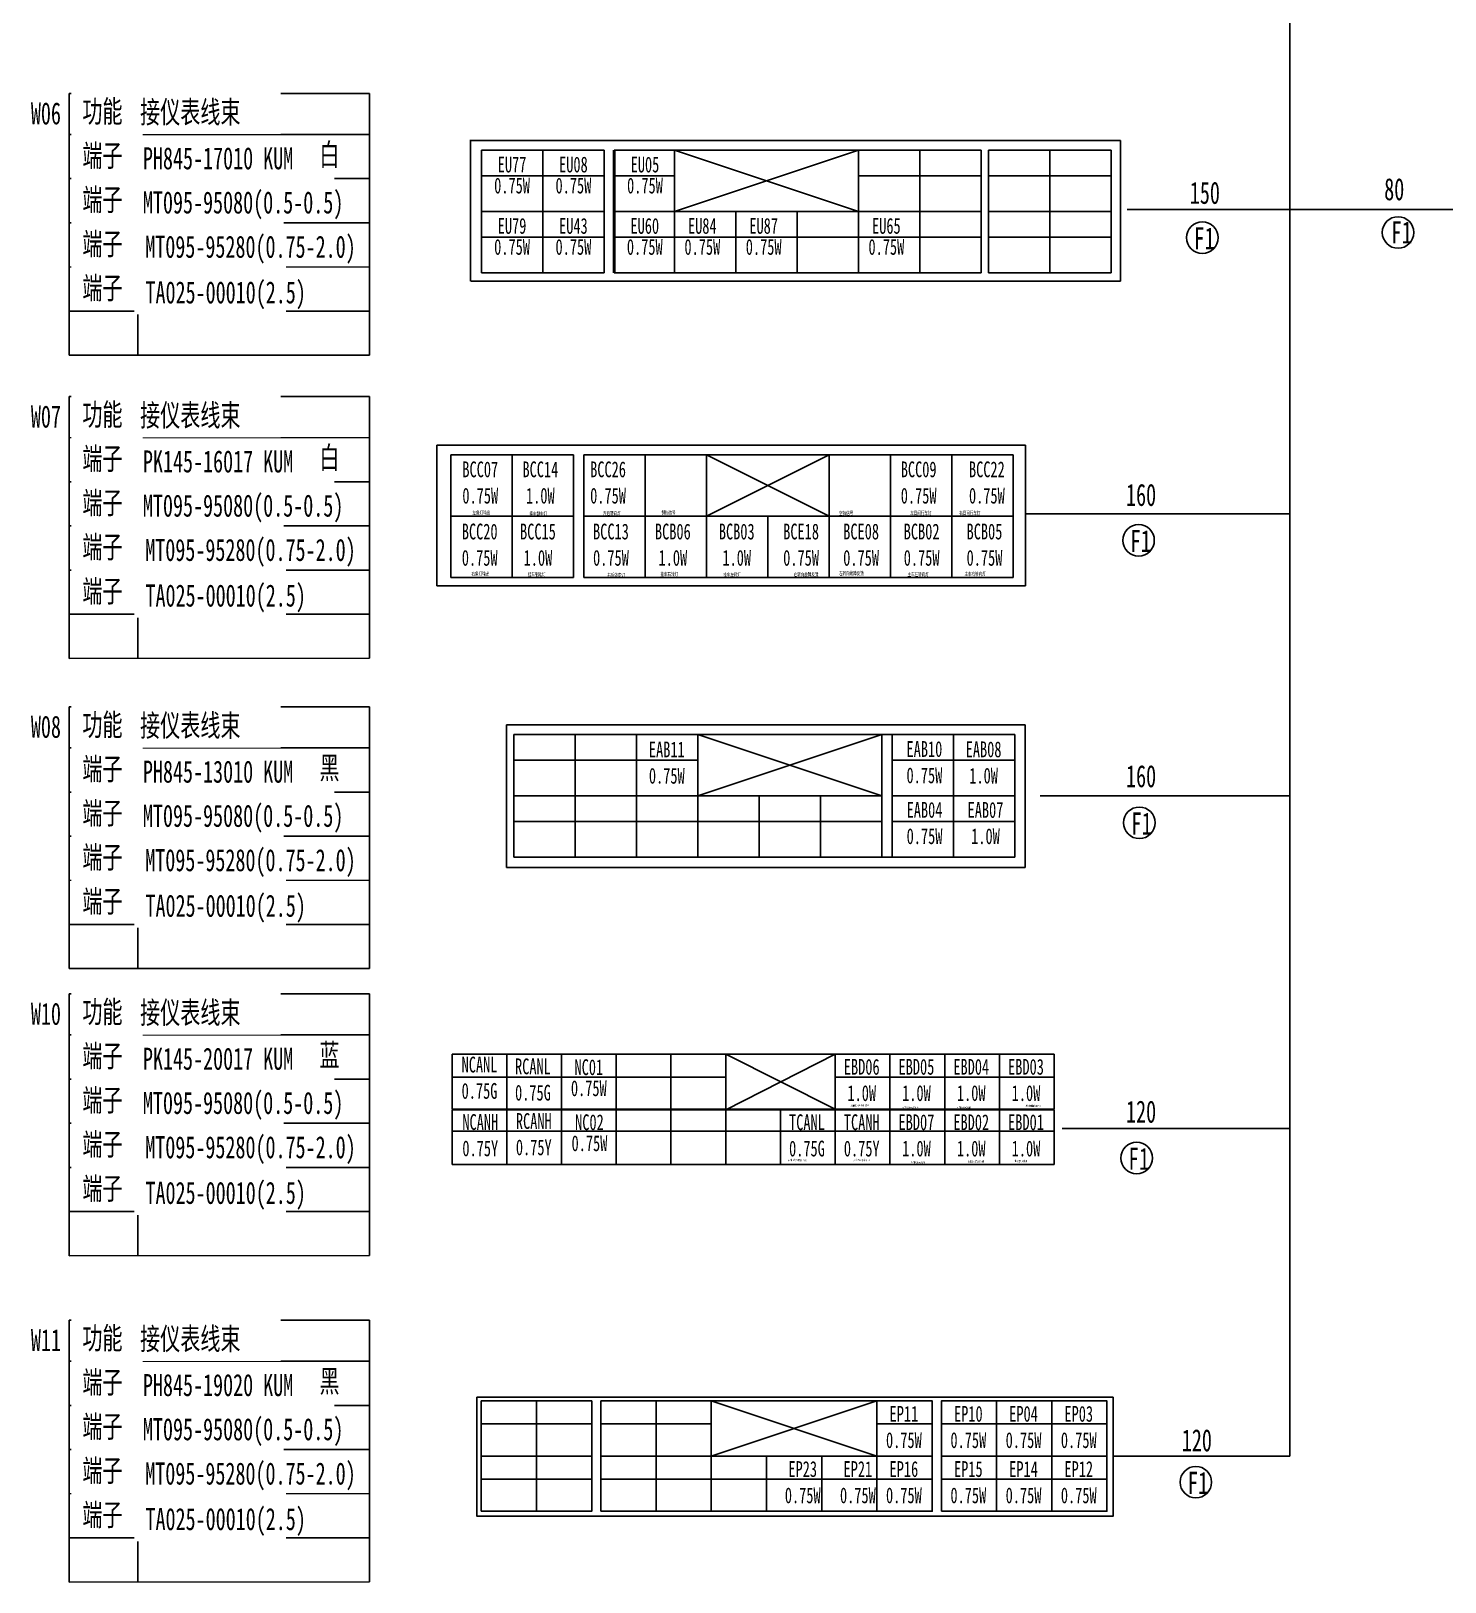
# Model space of a CAD drawing. Header units: millimetres. Extents: x 3853 to 7217, y 3585 to 4426.
# Drawn here: x 4704.7 to 4928.7, y 3887.6 to 4133.3 of the extents above; entities that cross this region are included whole.
import ezdxf

# ---------------------------------------------------------------- set-up
doc = ezdxf.new("R2010")
doc.units = ezdxf.units.MM
doc.layers.get('0').update_dxf_attribs({"lineweight": 25})
for name, color, linetype, lineweight in [('1轮廓实线层', 7, 'Continuous', 50), ('_0', 7, 'Continuous', 25), ('基本型', 7, 'Continuous', 18)]:
    doc.layers.add(name, color=color, linetype=linetype, lineweight=lineweight)
doc.styles.add('标准', font='', dxfattribs={"width": 0.667})
doc.styles.get('标准').set_extended_font_data('SimSun')

msp = doc.modelspace()

# ---------------------------------------------------------------- linework, layer by layer
at = {"layer": '1轮廓实线层'}
msp.add_line((4797.11, 4114.42), (4797.11, 4094.98), dxfattribs=at)
at = {"layer": '1轮廓实线层', "lineweight": -3}
for p, q in [((4780.01, 4023.37), (4780.01, 4000.74)), ((4790.92, 4012.11), (4781.2, 4012.11)), ((4790.92, 4002.39), (4781.2, 4002.39))]:
    msp.add_line(p, q, dxfattribs=at)
at = {"layer": '_0', "lineweight": -3}
for p, q in [((4904.13, 3907.51), (4904.13, 4374.07)), ((4768.98, 4067.66), (4768.98, 4045.37))]:
    msp.add_line(p, q, dxfattribs=at)
at = {"layer": '_0', "linetype": 'ByBlock', "lineweight": -3}
for p, q in [((4758.31, 4123.4), (4710.7, 4123.4)), ((4721.61, 4123.4), (4721.62, 4081.92)), ((4877.31, 4115.96), (4774.23, 4115.96)), ((4774.3, 4115.96), (4774.3, 4093.67)), ((4776.05, 4104.7), (4776.05, 4114.42)), ((4776.05, 4114.42), (4785.77, 4114.42)), ((4785.77, 4114.42), (4785.77, 4104.7)), ((4785.77, 4104.7), (4785.77, 4114.42)), ((4785.77, 4114.42), (4795.49, 4114.42)), ((4795.49, 4114.42), (4795.49, 4104.7)), ((4795.49, 4104.7), (4795.49, 4114.42)), ((4797.11, 4114.42), (4806.83, 4114.42)), ((4806.65, 4114.42), (4835.81, 4104.7)), ((4835.81, 4114.42), (4806.65, 4104.7)), ((4806.65, 4114.42), (4806.65, 4094.98)), ((4806.65, 4114.42), (4806.65, 4104.7)), ((4806.65, 4104.7), (4806.65, 4114.42)), ((4806.65, 4114.42), (4816.37, 4114.42)), ((4845.53, 4114.42), (4816.37, 4114.42)), ((4835.81, 4104.7), (4835.81, 4114.42)), ((4845.53, 4104.7), (4845.53, 4114.42)), ((4845.53, 4114.42), (4855.25, 4114.42)), ((4855.25, 4114.42), (4855.25, 4094.98)), ((4855.25, 4114.42), (4855.25, 4104.7)), ((4855.25, 4104.7), (4855.25, 4114.42)), ((4856.42, 4114.42), (4866.14, 4114.42)), ((4856.42, 4104.7), (4856.42, 4114.42)), ((4866.14, 4104.7), (4866.14, 4114.42)), ((4866.14, 4114.42), (4875.86, 4114.42)), ((4866.14, 4114.42), (4866.14, 4104.7)), ((4875.86, 4114.42), (4875.86, 4104.7)), ((4877.31, 4093.67), (4877.31, 4115.96)), ((4785.77, 4110.37), (4776.05, 4110.37)), ((4795.49, 4110.37), (4785.77, 4110.37)), ((4785.77, 4104.7), (4785.77, 4110.37)), ((4806.65, 4110.37), (4797.11, 4110.37)), ((4845.53, 4110.37), (4835.81, 4110.37)), ((4855.25, 4110.37), (4845.53, 4110.37)), ((4855.25, 4104.7), (4855.25, 4110.37)), ((4866.14, 4110.37), (4856.42, 4110.37)), ((4875.86, 4110.37), (4866.14, 4110.37)), ((4776.05, 4094.98), (4776.05, 4104.7)), ((4776.05, 4104.7), (4785.59, 4104.7)), ((4795.49, 4104.7), (4785.59, 4104.7)), ((4785.59, 4104.7), (4795.49, 4104.7)), ((4785.77, 4094.98), (4785.77, 4104.7)), ((4795.49, 4104.7), (4795.49, 4094.98)), ((4795.49, 4094.98), (4795.49, 4104.7)), ((4806.65, 4104.7), (4797.11, 4104.7)), ((4797.11, 4104.7), (4806.65, 4104.7)), ((4806.65, 4094.98), (4806.65, 4104.7)), ((4806.65, 4104.7), (4816.37, 4104.7)), ((4816.37, 4104.7), (4806.65, 4104.7)), ((4816.37, 4104.7), (4816.37, 4094.98)), ((4816.37, 4104.7), (4826.09, 4104.7)), ((4826.09, 4104.7), (4816.37, 4104.7)), ((4826.09, 4104.7), (4826.09, 4094.98)), ((4826.09, 4094.98), (4826.09, 4104.7)), ((4826.09, 4104.7), (4835.81, 4104.7)), ((4835.81, 4094.98), (4835.81, 4104.7)), ((4835.81, 4104.7), (4845.53, 4104.7)), ((4835.81, 4104.7), (4835.81, 4094.98)), ((4845.53, 4104.7), (4845.53, 4094.98)), ((4845.53, 4094.98), (4845.53, 4104.7)), ((4845.53, 4104.7), (4855.25, 4104.7)), ((4855.25, 4104.7), (4845.53, 4104.7)), ((4855.25, 4104.7), (4855.25, 4094.98)), ((4855.25, 4094.98), (4855.25, 4104.7)), ((4856.42, 4104.7), (4866.14, 4104.7)), ((4866.14, 4104.7), (4856.42, 4104.7)), ((4856.42, 4094.98), (4856.42, 4104.7)), ((4866.14, 4094.98), (4866.14, 4104.7)), ((4866.14, 4104.7), (4875.86, 4104.7)), ((4875.86, 4104.7), (4866.14, 4104.7)), ((4866.14, 4104.7), (4866.14, 4094.98)), ((4875.86, 4104.7), (4875.86, 4094.98)), ((4878.39, 4105.01), (4904.13, 4105.01)), ((4710.7, 4102.9), (4758.31, 4102.9)), ((4710.7, 4102.9), (4758.31, 4102.9)), ((4785.77, 4100.65), (4776.05, 4100.65)), ((4795.49, 4100.65), (4785.77, 4100.65)), ((4795.49, 4094.98), (4795.49, 4100.65)), ((4806.65, 4100.65), (4797.11, 4100.65)), ((4816.37, 4100.65), (4806.65, 4100.65)), ((4826.09, 4100.65), (4816.37, 4100.65)), ((4816.37, 4094.98), (4816.37, 4100.65)), ((4835.81, 4100.65), (4826.09, 4100.65)), ((4845.53, 4100.65), (4835.81, 4100.65)), ((4835.81, 4094.98), (4835.81, 4100.65)), ((4855.25, 4100.65), (4845.53, 4100.65)), ((4866.14, 4100.65), (4856.42, 4100.65)), ((4875.86, 4100.65), (4866.14, 4100.65)), ((4710.7, 4095.9), (4758.31, 4095.91)), ((4785.59, 4094.98), (4776.05, 4094.98)), ((4795.49, 4094.98), (4785.59, 4094.98)), ((4806.65, 4094.98), (4797.11, 4094.98)), ((4816.37, 4094.98), (4806.65, 4094.98)), ((4826.09, 4094.98), (4816.37, 4094.98)), ((4835.81, 4094.98), (4826.09, 4094.98)), ((4845.53, 4094.98), (4835.81, 4094.98)), ((4855.25, 4094.98), (4845.53, 4094.98)), ((4866.14, 4094.98), (4856.42, 4094.98)), ((4875.86, 4094.98), (4866.14, 4094.98)), ((4774.37, 4093.67), (4877.31, 4093.67)), ((4710.7, 4088.91), (4758.31, 4088.92)), ((4710.71, 4081.92), (4758.31, 4081.93)), ((4758.31, 4075.37), (4710.7, 4075.37)), ((4721.61, 4075.37), (4721.62, 4033.89)), ((4862.25, 4067.66), (4768.98, 4067.66)), ((4862.25, 4045.37), (4862.25, 4067.66)), ((4771.22, 4056.4), (4771.22, 4066.12)), ((4771.22, 4066.12), (4780.94, 4066.12)), ((4780.94, 4066.12), (4780.94, 4056.4)), ((4780.94, 4056.4), (4780.94, 4066.12)), ((4780.94, 4066.12), (4790.66, 4066.12)), ((4790.66, 4066.12), (4790.66, 4056.4)), ((4792.28, 4056.4), (4792.28, 4066.12)), ((4792.28, 4066.12), (4802, 4066.12)), ((4802, 4066.12), (4802, 4056.4)), ((4802, 4056.4), (4802, 4066.12)), ((4802, 4066.12), (4811.72, 4066.12)), ((4831.16, 4066.12), (4811.72, 4066.12)), ((4811.72, 4066.12), (4831.16, 4056.4)), ((4831.16, 4066.12), (4811.72, 4056.4)), ((4811.72, 4066.12), (4811.72, 4056.4)), ((4831.16, 4056.4), (4831.16, 4066.12)), ((4831.16, 4066.12), (4840.88, 4066.12)), ((4840.88, 4066.12), (4840.88, 4046.68)), ((4840.88, 4056.4), (4840.88, 4066.12)), ((4840.88, 4066.12), (4850.6, 4066.12)), ((4840.88, 4066.12), (4840.88, 4056.4)), ((4850.6, 4066.12), (4850.6, 4056.4)), ((4850.6, 4056.4), (4850.6, 4066.12)), ((4850.6, 4066.12), (4860.32, 4066.12)), ((4860.32, 4066.12), (4860.32, 4056.4)), ((4780.94, 4056.4), (4780.94, 4062.07)), ((4840.88, 4056.4), (4840.88, 4062.07)), ((4710.7, 4054.87), (4758.31, 4054.87)), ((4710.7, 4054.87), (4758.31, 4054.87)), ((4780.94, 4056.4), (4771.22, 4056.4)), ((4771.22, 4046.68), (4771.22, 4056.4)), ((4771.22, 4056.4), (4780.94, 4056.4)), ((4780.94, 4056.4), (4780.94, 4046.68)), ((4790.66, 4056.4), (4780.94, 4056.4)), ((4780.94, 4046.68), (4780.94, 4056.4)), ((4780.94, 4056.4), (4790.66, 4056.4)), ((4790.66, 4056.4), (4790.66, 4046.68)), ((4802, 4056.4), (4792.28, 4056.4)), ((4792.28, 4046.68), (4792.28, 4056.4)), ((4792.28, 4056.4), (4802, 4056.4)), ((4802, 4056.4), (4802, 4046.68)), ((4811.72, 4056.4), (4802, 4056.4)), ((4802, 4046.68), (4802, 4056.4)), ((4802, 4056.4), (4811.72, 4056.4)), ((4811.72, 4056.4), (4811.72, 4046.68)), ((4811.72, 4046.68), (4811.72, 4056.4)), ((4811.72, 4056.4), (4821.44, 4056.4)), ((4821.44, 4046.68), (4821.44, 4056.4)), ((4821.44, 4056.4), (4831.16, 4056.4)), ((4821.44, 4056.4), (4821.44, 4046.68)), ((4831.16, 4056.4), (4831.16, 4046.68)), ((4840.88, 4056.4), (4831.16, 4056.4)), ((4831.16, 4046.68), (4831.16, 4056.4)), ((4831.16, 4056.4), (4840.88, 4056.4)), ((4850.6, 4056.4), (4840.88, 4056.4)), ((4840.88, 4046.68), (4840.88, 4056.4)), ((4840.88, 4056.4), (4850.6, 4056.4)), ((4840.88, 4056.4), (4840.88, 4046.68)), ((4850.6, 4056.4), (4850.6, 4046.68)), ((4850.6, 4046.68), (4850.6, 4056.4)), ((4850.6, 4056.4), (4860.32, 4056.4)), ((4860.32, 4056.4), (4850.6, 4056.4)), ((4860.32, 4056.4), (4860.32, 4046.68)), ((4780.94, 4046.68), (4780.94, 4052.35)), ((4802, 4046.68), (4802, 4052.35)), ((4821.44, 4046.68), (4821.44, 4052.35)), ((4710.7, 4047.87), (4758.31, 4047.89)), ((4768.98, 4045.37), (4862.25, 4045.37)), ((4780.94, 4046.68), (4771.22, 4046.68)), ((4790.66, 4046.68), (4780.94, 4046.68)), ((4802, 4046.68), (4792.28, 4046.68)), ((4811.72, 4046.68), (4802, 4046.68)), ((4821.44, 4046.68), (4811.72, 4046.68)), ((4831.16, 4046.68), (4821.44, 4046.68)), ((4840.88, 4046.68), (4831.16, 4046.68)), ((4850.6, 4046.68), (4840.88, 4046.68)), ((4860.32, 4046.68), (4850.6, 4046.68)), ((4710.7, 4040.88), (4758.31, 4040.9)), ((4710.71, 4033.89), (4758.31, 4033.91)), ((4758.31, 4026.22), (4710.7, 4026.22)), ((4721.61, 4026.22), (4721.62, 3984.74)), ((4710.7, 4005.72), (4758.31, 4005.72)), ((4710.7, 4005.72), (4758.31, 4005.72)), ((4710.7, 3998.72), (4758.31, 3998.73)), ((4710.7, 3991.73), (4758.31, 3991.74)), ((4710.71, 3984.74), (4758.31, 3984.75)), ((4758.31, 3980.74), (4710.7, 3980.74)), ((4721.61, 3980.74), (4721.62, 3939.26)), ((4771.39, 3971.17), (4771.39, 3968.27)), ((4771.39, 3971.17), (4771.39, 3968.27)), ((4780.07, 3971.17), (4771.39, 3971.17)), ((4780.07, 3968.27), (4780.07, 3971.17)), ((4780.07, 3968.27), (4780.07, 3971.17)), ((4780.07, 3971.17), (4788.74, 3971.17)), ((4788.74, 3971.17), (4788.74, 3968.27)), ((4788.74, 3971.17), (4788.74, 3968.27)), ((4797.42, 3971.17), (4788.74, 3971.17)), ((4797.42, 3971.17), (4806.09, 3971.17)), ((4797.42, 3968.27), (4797.42, 3971.17)), ((4806.09, 3968.27), (4806.09, 3971.17)), ((4814.77, 3971.17), (4806.09, 3971.17)), ((4814.77, 3968.27), (4814.77, 3971.17)), ((4814.77, 3968.27), (4814.77, 3971.17)), ((4814.77, 3971.17), (4832.12, 3962.49)), ((4814.77, 3962.38), (4832.12, 3971.17)), ((4814.77, 3971.17), (4823.44, 3971.17)), ((4832.12, 3971.17), (4823.44, 3971.17)), ((4832.12, 3968.27), (4832.12, 3971.17)), ((4832.12, 3968.27), (4832.12, 3971.17)), ((4832.12, 3971.17), (4840.79, 3971.17)), ((4840.79, 3971.17), (4840.79, 3968.27)), ((4840.79, 3971.17), (4840.79, 3968.27)), ((4849.47, 3971.17), (4840.79, 3971.17)), ((4849.47, 3971.17), (4858.14, 3971.17)), ((4849.47, 3968.27), (4849.47, 3971.17)), ((4849.47, 3968.27), (4849.47, 3971.17)), ((4858.14, 3971.17), (4858.14, 3968.27)), ((4858.14, 3971.17), (4858.14, 3968.27)), ((4858.14, 3971.17), (4858.14, 3968.27)), ((4858.14, 3971.17), (4858.14, 3968.27)), ((4866.82, 3971.17), (4858.14, 3971.17)), ((4866.82, 3968.27), (4866.82, 3971.17)), ((4771.39, 3962.49), (4771.39, 3968.27)), ((4771.39, 3962.49), (4771.39, 3968.27)), ((4771.39, 3967.55), (4780.07, 3967.55)), ((4780.07, 3968.27), (4780.07, 3962.49)), ((4780.07, 3968.27), (4780.07, 3962.49)), ((4788.74, 3967.55), (4780.07, 3967.55)), ((4788.74, 3962.49), (4788.74, 3968.27)), ((4788.74, 3962.49), (4788.74, 3968.27)), ((4788.74, 3967.55), (4797.42, 3967.55)), ((4797.42, 3968.27), (4797.42, 3962.49)), ((4797.42, 3968.27), (4797.42, 3962.49)), ((4797.42, 3967.55), (4806.09, 3967.55)), ((4806.09, 3962.49), (4806.09, 3968.27)), ((4806.09, 3962.49), (4806.09, 3968.27)), ((4806.09, 3967.55), (4814.77, 3967.55)), ((4814.77, 3968.27), (4814.77, 3962.49)), ((4814.77, 3968.27), (4814.77, 3962.49)), ((4832.12, 3968.27), (4832.12, 3962.49)), ((4832.12, 3968.27), (4832.12, 3962.49)), ((4840.79, 3967.55), (4832.12, 3967.55)), ((4840.79, 3962.49), (4840.79, 3968.27)), ((4840.79, 3962.49), (4840.79, 3968.27)), ((4840.79, 3967.55), (4849.47, 3967.55)), ((4849.47, 3968.27), (4849.47, 3962.49)), ((4849.47, 3968.27), (4849.47, 3962.49)), ((4858.14, 3967.55), (4849.47, 3967.55)), ((4858.14, 3962.49), (4858.14, 3968.27)), ((4858.14, 3962.49), (4858.14, 3968.27)), ((4858.14, 3962.49), (4858.14, 3968.27)), ((4858.14, 3962.49), (4858.14, 3968.27)), ((4858.14, 3967.55), (4866.82, 3967.55)), ((4866.82, 3968.27), (4866.82, 3962.49)), ((4780.07, 3962.49), (4771.39, 3962.49)), ((4771.39, 3962.38), (4771.39, 3959.49)), ((4771.39, 3962.38), (4771.39, 3959.49)), ((4780.07, 3962.38), (4771.39, 3962.38)), ((4780.07, 3962.49), (4788.74, 3962.49)), ((4780.07, 3962.38), (4788.74, 3962.38)), ((4780.07, 3959.49), (4780.07, 3962.38)), ((4780.07, 3959.49), (4780.07, 3962.38)), ((4797.42, 3962.49), (4788.74, 3962.49)), ((4797.42, 3962.38), (4788.74, 3962.38)), ((4788.74, 3962.38), (4788.74, 3959.49)), ((4788.74, 3962.38), (4788.74, 3959.49)), ((4797.42, 3962.49), (4806.09, 3962.49)), ((4797.42, 3962.38), (4806.09, 3962.38)), ((4797.42, 3959.49), (4797.42, 3962.38)), ((4797.42, 3959.49), (4797.42, 3962.38)), ((4814.77, 3962.49), (4806.09, 3962.49)), ((4806.09, 3962.38), (4806.09, 3959.49)), ((4806.09, 3962.38), (4806.09, 3959.49)), ((4814.77, 3962.38), (4806.09, 3962.38)), ((4814.77, 3962.49), (4823.44, 3962.49)), ((4814.77, 3962.38), (4823.44, 3962.38)), ((4814.77, 3959.49), (4814.77, 3962.38)), ((4814.77, 3959.49), (4814.77, 3962.38)), ((4832.12, 3962.49), (4823.44, 3962.49)), ((4832.12, 3962.38), (4823.44, 3962.38)), ((4823.44, 3962.38), (4823.44, 3959.49)), ((4823.44, 3962.38), (4823.44, 3959.49)), ((4823.44, 3962.38), (4823.44, 3959.49)), ((4823.44, 3962.38), (4823.44, 3959.49)), ((4832.12, 3962.49), (4840.79, 3962.49)), ((4832.12, 3959.49), (4832.12, 3962.38)), ((4832.12, 3959.49), (4832.12, 3962.38)), ((4832.12, 3962.38), (4840.79, 3962.38)), ((4849.47, 3962.49), (4840.79, 3962.49)), ((4849.47, 3962.38), (4840.79, 3962.38)), ((4840.79, 3962.38), (4840.79, 3959.49)), ((4840.79, 3962.38), (4840.79, 3959.49)), ((4849.47, 3962.49), (4858.14, 3962.49)), ((4849.47, 3962.38), (4858.14, 3962.38)), ((4849.47, 3959.49), (4849.47, 3962.38)), ((4849.47, 3959.49), (4849.47, 3962.38)), ((4866.82, 3962.49), (4858.14, 3962.49)), ((4866.82, 3962.38), (4858.14, 3962.38)), ((4858.14, 3962.38), (4858.14, 3959.49)), ((4858.14, 3962.38), (4858.14, 3959.49)), ((4858.14, 3962.38), (4858.14, 3959.49)), ((4858.14, 3962.38), (4858.14, 3959.49)), ((4866.82, 3959.49), (4866.82, 3962.38)), ((4710.7, 3960.24), (4758.31, 3960.24)), ((4710.7, 3960.24), (4758.31, 3960.24)), ((4771.39, 3953.71), (4771.39, 3959.49)), ((4771.39, 3953.71), (4771.39, 3959.49)), ((4771.39, 3958.96), (4780.07, 3958.96)), ((4780.07, 3959.49), (4780.07, 3953.71)), ((4780.07, 3959.49), (4780.07, 3953.71)), ((4788.74, 3958.96), (4780.07, 3958.96)), ((4788.74, 3953.71), (4788.74, 3959.49)), ((4788.74, 3953.71), (4788.74, 3959.49)), ((4788.74, 3958.96), (4797.42, 3958.96)), ((4797.42, 3959.49), (4797.42, 3953.71)), ((4797.42, 3959.49), (4797.42, 3953.71)), ((4806.09, 3958.96), (4797.42, 3958.96)), ((4806.09, 3953.71), (4806.09, 3959.49)), ((4806.09, 3953.71), (4806.09, 3959.49)), ((4806.09, 3958.96), (4814.77, 3958.96)), ((4814.77, 3959.49), (4814.77, 3953.71)), ((4814.77, 3959.49), (4814.77, 3953.71)), ((4823.44, 3958.96), (4814.77, 3958.96)), ((4823.44, 3953.71), (4823.44, 3959.49)), ((4823.44, 3953.71), (4823.44, 3959.49)), ((4823.44, 3953.71), (4823.44, 3959.49)), ((4823.44, 3953.71), (4823.44, 3959.49)), ((4823.44, 3958.96), (4832.12, 3958.96)), ((4832.12, 3959.49), (4832.12, 3953.71)), ((4832.12, 3959.49), (4832.12, 3953.71)), ((4840.79, 3958.96), (4832.12, 3958.96)), ((4840.79, 3953.71), (4840.79, 3959.49)), ((4840.79, 3953.71), (4840.79, 3959.49)), ((4840.79, 3958.96), (4849.47, 3958.96)), ((4849.47, 3959.49), (4849.47, 3953.71)), ((4849.47, 3959.49), (4849.47, 3953.71)), ((4858.14, 3958.96), (4849.47, 3958.96)), ((4858.14, 3953.71), (4858.14, 3959.49)), ((4858.14, 3953.71), (4858.14, 3959.49)), ((4858.14, 3953.71), (4858.14, 3959.49)), ((4858.14, 3953.71), (4858.14, 3959.49)), ((4858.14, 3958.96), (4866.82, 3958.96)), ((4866.82, 3959.49), (4866.82, 3953.71)), ((4710.7, 3953.24), (4758.31, 3953.25)), ((4780.07, 3953.71), (4771.39, 3953.71)), ((4780.07, 3953.71), (4788.74, 3953.71)), ((4797.42, 3953.71), (4788.74, 3953.71)), ((4797.42, 3953.71), (4806.09, 3953.71)), ((4814.77, 3953.71), (4806.09, 3953.71)), ((4814.77, 3953.71), (4823.44, 3953.71)), ((4832.12, 3953.71), (4823.44, 3953.71)), ((4832.12, 3953.71), (4840.79, 3953.71)), ((4849.47, 3953.71), (4840.79, 3953.71)), ((4849.47, 3953.71), (4858.14, 3953.71)), ((4866.82, 3953.71), (4858.14, 3953.71)), ((4710.7, 3946.24), (4758.31, 3946.26)), ((4710.71, 3939.25), (4758.31, 3939.27)), ((4758.31, 3929.04), (4710.7, 3929.04)), ((4721.61, 3929.04), (4721.62, 3887.56)), ((4802.28, 3916.25), (4803.74, 3916.25)), ((4803.74, 3916.25), (4803.74, 3898.76)), ((4812.48, 3916.25), (4838.73, 3916.25)), ((4812.48, 3916.25), (4838.73, 3907.51)), ((4838.73, 3916.25), (4812.48, 3907.51)), ((4856.22, 3916.25), (4857.68, 3916.25)), ((4857.68, 3916.25), (4857.68, 3898.76)), ((4776.03, 3912.61), (4784.78, 3912.61)), ((4784.78, 3912.61), (4793.53, 3912.61)), ((4793.53, 3907.51), (4793.53, 3912.61)), ((4794.99, 3912.61), (4803.74, 3912.61)), ((4803.74, 3907.51), (4803.74, 3912.61)), ((4803.74, 3912.61), (4812.48, 3912.61)), ((4838.73, 3912.61), (4847.48, 3912.61)), ((4848.93, 3912.61), (4857.68, 3912.61)), ((4857.68, 3912.61), (4866.43, 3912.61)), ((4857.68, 3907.51), (4857.68, 3912.61)), ((4866.43, 3912.61), (4875.18, 3912.61)), ((4710.7, 3908.54), (4758.31, 3908.54)), ((4710.7, 3908.54), (4758.31, 3908.54)), ((4776.03, 3903.86), (4784.78, 3903.86)), ((4784.78, 3903.86), (4793.53, 3903.86)), ((4794.99, 3903.86), (4812.48, 3903.86)), ((4812.48, 3903.86), (4821.23, 3903.86)), ((4821.23, 3903.86), (4829.98, 3903.86)), ((4829.98, 3903.86), (4838.73, 3903.86)), ((4838.73, 3903.86), (4847.48, 3903.86)), ((4848.93, 3903.86), (4857.68, 3903.86)), ((4857.68, 3903.86), (4866.43, 3903.86)), ((4866.43, 3903.86), (4875.18, 3903.86)), ((4710.7, 3901.54), (4758.31, 3901.55)), ((4803.74, 3898.76), (4802.28, 3898.76)), ((4710.7, 3894.55), (4758.31, 3894.56)), ((4710.71, 3887.55), (4758.31, 3887.57))]:
    msp.add_line(p, q, dxfattribs=at)
at = {"layer": '_0', "color": 0, "linetype": 'ByBlock', "lineweight": -3}
msp.add_line((4904.13, 4105.01), (7107.1, 4105.01), dxfattribs=at)
at = {"layer": '_0'}
for p, q in [((4862.25, 4056.78), (4904.13, 4056.78)), ((4864.59, 4012.11), (4904.13, 4012.11)), ((4868.06, 3959.4), (4904.13, 3959.4)), ((4876.14, 3907.51), (4904.13, 3907.51))]:
    msp.add_line(p, q, dxfattribs=at)
at = {"layer": '_0', "linetype": 'ByBlock', "lineweight": -3}
for points in [[(4775.34, 3916.83), (4876.14, 3916.83), (4876.14, 3897.97), (4775.34, 3897.97)], [(4776.03, 3907.51), (4784.78, 3907.51), (4784.78, 3916.25), (4776.03, 3916.25)], [(4784.78, 3907.51), (4793.53, 3907.51), (4793.53, 3916.25), (4784.78, 3916.25)], [(4794.99, 3907.51), (4803.74, 3907.51), (4803.74, 3916.25), (4794.99, 3916.25)], [(4803.74, 3907.51), (4812.48, 3907.51), (4812.48, 3916.25), (4803.74, 3916.25)], [(4838.73, 3907.51), (4847.48, 3907.51), (4847.48, 3916.25), (4838.73, 3916.25)], [(4848.93, 3907.51), (4857.68, 3907.51), (4857.68, 3916.25), (4848.93, 3916.25)], [(4857.68, 3907.51), (4866.43, 3907.51), (4866.43, 3916.25), (4857.68, 3916.25)], [(4866.43, 3907.51), (4875.18, 3907.51), (4875.18, 3916.25), (4866.43, 3916.25)], [(4776.03, 3898.76), (4784.78, 3898.76), (4784.78, 3907.51), (4776.03, 3907.51)], [(4784.78, 3898.76), (4793.53, 3898.76), (4793.53, 3907.51), (4784.78, 3907.51)], [(4794.99, 3898.76), (4803.74, 3898.76), (4803.74, 3907.51), (4794.99, 3907.51)], [(4803.74, 3898.76), (4812.48, 3898.76), (4812.48, 3907.51), (4803.74, 3907.51)], [(4812.48, 3898.76), (4821.23, 3898.76), (4821.23, 3907.51), (4812.48, 3907.51)], [(4821.23, 3898.76), (4829.98, 3898.76), (4829.98, 3907.51), (4821.23, 3907.51)], [(4829.98, 3898.76), (4838.73, 3898.76), (4838.73, 3907.51), (4829.98, 3907.51)], [(4838.73, 3898.76), (4847.48, 3898.76), (4847.48, 3907.51), (4838.73, 3907.51)], [(4848.93, 3898.76), (4857.68, 3898.76), (4857.68, 3907.51), (4848.93, 3907.51)], [(4857.68, 3898.76), (4866.43, 3898.76), (4866.43, 3907.51), (4857.68, 3907.51)], [(4866.43, 3898.76), (4875.18, 3898.76), (4875.18, 3907.51), (4866.43, 3907.51)]]:
    msp.add_lwpolyline(points, close=True, dxfattribs=at)
for centre in [(4921.31, 4101.37), (4890.28, 4100.55), (4880.18, 4052.59), (4880.31, 4007.84), (4879.87, 3954.73), (4889.26, 3903.37)]:
    msp.add_circle(centre, 2.5, dxfattribs=at)
at = {"layer": '基本型', "linetype": 'ByBlock', "lineweight": -3}
for p, q in [((4780.01, 4023.37), (4862.24, 4023.37)), ((4862.24, 4023.37), (4862.24, 4000.74)), ((4790.92, 4021.83), (4781.2, 4021.83)), ((4781.2, 4021.83), (4781.2, 4012.11)), ((4790.92, 4012.11), (4790.92, 4021.83)), ((4790.92, 4021.83), (4800.64, 4021.83)), ((4800.64, 4021.83), (4790.92, 4021.83)), ((4790.92, 4021.83), (4790.92, 4012.11)), ((4810.36, 4021.83), (4800.64, 4021.83)), ((4800.64, 4021.83), (4800.64, 4012.11)), ((4800.64, 4012.11), (4800.64, 4021.83)), ((4810.36, 4021.83), (4839.52, 4012.11)), ((4839.52, 4021.83), (4810.36, 4012.11)), ((4829.8, 4021.83), (4810.36, 4021.83)), ((4810.36, 4021.83), (4810.36, 4012.11)), ((4839.52, 4021.83), (4829.8, 4021.83)), ((4839.52, 4021.83), (4841.14, 4021.83)), ((4839.52, 4012.11), (4839.52, 4021.83)), ((4841.14, 4021.83), (4841.14, 4002.39)), ((4850.86, 4021.83), (4841.14, 4021.83)), ((4841.14, 4021.83), (4841.14, 4012.11)), ((4850.86, 4012.11), (4850.86, 4021.83)), ((4860.58, 4021.83), (4850.86, 4021.83)), ((4850.86, 4021.83), (4850.86, 4012.11)), ((4860.58, 4012.11), (4860.58, 4021.83)), ((4781.2, 4017.78), (4790.92, 4017.78)), ((4790.92, 4017.78), (4800.64, 4017.78)), ((4800.64, 4017.78), (4810.36, 4017.78)), ((4841.14, 4017.78), (4850.86, 4017.78)), ((4850.86, 4017.78), (4860.58, 4017.78)), ((4790.92, 4012.11), (4781.2, 4012.11)), ((4781.2, 4012.11), (4781.2, 4002.39)), ((4790.92, 4002.39), (4790.92, 4012.11)), ((4790.92, 4012.11), (4800.64, 4012.11)), ((4800.64, 4012.11), (4790.92, 4012.11)), ((4790.92, 4012.11), (4790.92, 4002.39)), ((4790.92, 4012.11), (4800.64, 4012.11)), ((4810.36, 4012.11), (4800.64, 4012.11)), ((4800.64, 4012.11), (4800.64, 4002.39)), ((4800.64, 4002.39), (4800.64, 4012.11)), ((4800.64, 4012.11), (4810.36, 4012.11)), ((4820.08, 4012.11), (4810.36, 4012.11)), ((4810.36, 4012.11), (4810.36, 4002.39)), ((4810.36, 4002.39), (4810.36, 4012.11)), ((4820.08, 4002.39), (4820.08, 4012.11)), ((4820.08, 4012.11), (4829.8, 4012.11)), ((4829.8, 4012.11), (4820.08, 4012.11)), ((4820.08, 4012.11), (4820.08, 4002.39)), ((4829.8, 4002.39), (4829.8, 4012.11)), ((4829.8, 4012.11), (4839.52, 4012.11)), ((4839.52, 4012.11), (4829.8, 4012.11)), ((4829.8, 4012.11), (4829.8, 4002.39)), ((4839.52, 4002.39), (4839.52, 4012.11)), ((4841.14, 4012.11), (4850.86, 4012.11)), ((4850.86, 4012.11), (4841.14, 4012.11)), ((4841.14, 4012.11), (4841.14, 4002.39)), ((4850.86, 4002.39), (4850.86, 4012.11)), ((4850.86, 4012.11), (4860.58, 4012.11)), ((4860.58, 4012.11), (4850.86, 4012.11)), ((4850.86, 4012.11), (4850.86, 4002.39)), ((4860.58, 4002.39), (4860.58, 4012.11)), ((4781.2, 4008.06), (4790.92, 4008.06)), ((4790.92, 4008.06), (4800.64, 4008.06)), ((4800.64, 4008.06), (4810.36, 4008.06)), ((4810.36, 4008.06), (4820.08, 4008.06)), ((4820.08, 4008.06), (4829.8, 4008.06)), ((4829.8, 4008.06), (4839.52, 4008.06)), ((4841.14, 4008.06), (4850.86, 4008.06)), ((4850.86, 4008.06), (4860.58, 4008.06)), ((4862.24, 4000.74), (4780.01, 4000.74)), ((4790.92, 4002.39), (4800.64, 4002.39)), ((4800.64, 4002.39), (4810.36, 4002.39)), ((4810.36, 4002.39), (4820.08, 4002.39)), ((4820.08, 4002.39), (4829.8, 4002.39)), ((4829.8, 4002.39), (4839.52, 4002.39)), ((4841.14, 4002.39), (4839.52, 4002.39)), ((4841.14, 4002.39), (4850.86, 4002.39)), ((4850.86, 4002.39), (4860.58, 4002.39))]:
    msp.add_line(p, q, dxfattribs=at)

# ---------------------------------------------------------------- texts
at = {"char_height": 2.5, "width": 7.6745, "attachment_point": 1, "style": '标准'}
for s, insert in [('\\pxqc;NCANL\\P0.75G', (4771.91, 3970.78)), ('\\pxqc;RCANL\\P0.75G', (4780.38, 3970.5)), ('\\pxqc;NCANH\\P0.75Y', (4772.03, 3961.68)), ('\\pxqc;RCANH\\P0.75Y', (4780.51, 3961.84))]:
    msp.add_mtext(s, dxfattribs=dict(at, insert=insert))
at = {"layer": '_0', "linetype": 'ByBlock', "lineweight": -3, "char_height": 3.5, "attachment_point": 1, "style": '标准'}
for s, insert, width in [('W06', (4704.66, 4121.99), 15.1586), ('150', (4888.31, 4109.41), 15.1586), ('{\\W0.7;F1}', (4888.97, 4102.19), 2.4983), ('{\\W0.7;F1}', (4920.21, 4103.13), 2.4249), ('W07', (4704.66, 4073.96), 15.1586), ('160', (4878.2, 4061.55), 15.1586), ('{\\W0.7;F1}', (4878.87, 4054.23), 2.4983), ('W08', (4704.66, 4024.81), 15.1586), ('160', (4878.2, 4016.98), 15.1586), ('{\\W0.7;F1}', (4879, 4009.48), 2.4983), ('W10', (4704.66, 3979.33), 15.1586), ('120', (4878.2, 3963.83), 15.1586), ('{\\W0.7;F1}', (4878.57, 3956.36), 2.4983), ('W11', (4704.66, 3927.63), 6.0454), ('120', (4887.04, 3911.76), 15.1586), ('{\\W0.7;F1}', (4887.95, 3905.01), 2.4983)]:
    msp.add_mtext(s, dxfattribs=dict(at, insert=insert, width=width))
at = {"layer": '_0', "char_height": 3.5, "width": 4.9731, "attachment_point": 1, "style": '标准', "bg_fill": 2}
for s, insert in [('白', (4750.38, 4115.47)), ('白', (4750.38, 4067.45)), ('黑', (4750.38, 4018.29)), ('蓝', (4750.38, 3972.81)), ('黑', (4750.38, 3921.11))]:
    msp.add_mtext(s, dxfattribs=dict(at, insert=insert))
at = {"layer": '_0', "style": '标准'}
for s, insert, char_height, width, attachment_point in [('\\pxsm0.8,qc,t0.32;{\\fFangSong_GB2312|b0|i0|c134|p2;EU77\\P0.75W}', (4778.42, 4113.39), 2.5, 4.9731, 1), ('\\pxsm0.8,qc,t0.32;{\\fFangSong_GB2312|b0|i0|c134|p2;EU08\\P0.75W}', (4788.14, 4113.39), 2.5, 4.9731, 1), ('\\pxsm0.8,qc,t0.32;{\\fFangSong_GB2312|b0|i0|c134|p2;EU05\\P0.75W}', (4799.48, 4113.39), 2.5, 4.9731, 1), ('\\pxsm0.8,qc,t0.32;{\\fFangSong_GB2312|b0|i0|c134|p2;EU79\\P0.75W}', (4778.42, 4103.67), 2.5, 4.9731, 1), ('\\pxsm0.8,qc,t0.32;{\\fFangSong_GB2312|b0|i0|c134|p2;EU43\\P0.75W}', (4788.14, 4103.67), 2.5, 4.9731, 1), ('\\pxsm0.8,qc,t0.32;{\\fFangSong_GB2312|b0|i0|c134|p2;EU60\\P0.75W}', (4799.45, 4103.67), 2.5, 4.9731, 1), ('\\pxsm0.8,qc,t0.32;{\\fFangSong_GB2312|b0|i0|c134|p2;EU84\\P0.75W}', (4808.57, 4103.67), 2.5, 4.9731, 1), ('\\pxsm0.8,qc,t0.32;{\\fFangSong_GB2312|b0|i0|c134|p2;EU87\\P0.75W}', (4818.29, 4103.67), 2.5, 4.9731, 1), ('\\pxsm0.8,qc,t0.32;{\\fFangSong_GB2312|b0|i0|c134|p2;EU65\\P0.75W}', (4837.73, 4103.67), 2.5, 4.9731, 1), ('\\pxqc;{\\fFangSong_GB2312|b0|i0|c134|p2;BCC07\\P0.75W}', (4773.38, 4065.09), 2.5, 4.9731, 1), ('\\pxqc;{\\fFangSong_GB2312|b0|i0|c134|p2;BCC14\\P1.0W}', (4782.9, 4065.09), 2.5, 4.9731, 1), ('\\pxqc;{\\fFangSong_GB2312|b0|i0|c134|p2;BCC26\\P0.75W}', (4793.63, 4065.09), 2.5, 4.9731, 1), ('\\pxqc;{\\fFangSong_GB2312|b0|i0|c134|p2;BCC09\\P0.75W}', (4842.85, 4065.09), 2.5, 4.9731, 1), ('\\pxqc;{\\fFangSong_GB2312|b0|i0|c134|p2;BCC22\\P0.75W}', (4853.66, 4065.09), 2.5, 4.9731, 1), ('\\pxqc;{\\fFangSong_GB2312|b0|i0|c134|p2;BCC20\\P0.75W}', (4773.29, 4055.24), 2.5, 4.9731, 1), ('\\pxqc;{\\fFangSong_GB2312|b0|i0|c134|p2;BCC15\\P1.0W}', (4782.52, 4055.24), 2.5, 4.9731, 1), ('\\pxqc;{\\fFangSong_GB2312|b0|i0|c134|p2;BCC13\\P0.75W}', (4794.09, 4055.24), 2.5, 4.9731, 1), ('\\pxqc;{\\fFangSong_GB2312|b0|i0|c134|p2;BCB06\\P1.0W}', (4803.9, 4055.24), 2.5, 4.9731, 1), ('\\pxqc;{\\fFangSong_GB2312|b0|i0|c134|p2;BCB03\\P1.0W}', (4814.02, 4055.24), 2.5, 4.9731, 1), ('\\pxqc;{\\fFangSong_GB2312|b0|i0|c134|p2;BCE18\\P0.75W}', (4824.22, 4055.24), 2.5, 4.9731, 1), ('\\pxqc;{\\fFangSong_GB2312|b0|i0|c134|p2;BCE08\\P0.75W}', (4833.73, 4055.24), 2.5, 4.9731, 1), ('\\pxqc;{\\fFangSong_GB2312|b0|i0|c134|p2;BCB02\\P0.75W}', (4843.32, 4055.24), 2.5, 4.9731, 1), ('\\pxqc;{\\fFangSong_GB2312|b0|i0|c134|p2;BCB05\\P0.75W}', (4853.28, 4055.24), 2.5, 4.9731, 1), ('\\pxqc,t0.32;{\\fFangSong_GB2312|b0|i0|c134|p2;EAB11\\P0.75W}', (4802.94, 4020.71), 2.5, 4.9731, 1), ('\\pxqc,t0.32;{\\fFangSong_GB2312|b0|i0|c134|p2;EAB10\\P0.75W}', (4843.76, 4020.78), 2.5, 4.9731, 1), ('\\pxqc,t0.32;{\\fFangSong_GB2312|b0|i0|c134|p2;EAB08\\P1.0W}', (4853.14, 4020.73), 2.5, 4.9731, 1), ('\\pxqc,t0.32;{\\fFangSong_GB2312|b0|i0|c134|p2;EAB04\\P0.75W}', (4843.78, 4011.14), 2.5, 4.9731, 1), ('\\pxqc,t0.32;{\\fFangSong_GB2312|b0|i0|c134|p2;EAB07\\P1.0W}', (4853.44, 4011.13), 2.5, 4.9731, 1), ('\\pxsm0.8,qc,t0.3872;{\\fFangSong_GB2312|b0|i0|c134|p2;NC01\\P0.75W}', (4790.06, 3970.37), 2.5, 6.0174, 1), ('\\pxqc;{\\fFangSong_GB2312|b0|i0|c134|p2;EBD06\\P1.0W}', (4833.83, 3970.43), 2.5, 4.9731, 1), ('\\pxqc;{\\fFangSong_GB2312|b0|i0|c134|p2;EBD05\\P1.0W}', (4842.5, 3970.43), 2.5, 4.9731, 1), ('\\pxqc;{\\fFangSong_GB2312|b0|i0|c134|p2;EBD04\\P1.0W}', (4851.18, 3970.43), 2.5, 4.9731, 1), ('\\pxqc;{\\fFangSong_GB2312|b0|i0|c134|p2;EBD03\\P1.0W}', (4859.86, 3970.43), 2.5, 4.9731, 1), ('\\pxsm0.8,qc,t0.3872;{\\fFangSong_GB2312|b0|i0|c134|p2;NC02\\P0.75W}', (4790.16, 3961.65), 2.5, 6.0174, 1), ('\\pxqc;{\\fFangSong_GB2312|b0|i0|c134|p2;TCANL\\P0.75G}', (4825.15, 3961.65), 2.5, 4.9731, 1), ('\\pxqc;{\\fFangSong_GB2312|b0|i0|c134|p2;TCANH\\P0.75Y}', (4833.83, 3961.65), 2.5, 4.9731, 1), ('{\\fNSimSun|b0|i0|c134|p49;\\T1.1;后轴压力传感器 信号}', (4836.04, 3963.18, -0.05), 0.3, 3.7653, 2), ('\\pxqc;{\\fFangSong_GB2312|b0|i0|c134|p2;EBD07\\P1.0W}', (4842.5, 3961.65), 2.5, 4.9731, 1), ('{\\fNSimSun|b0|i0|c134|p49;\\W0.7;\\T1.1;前轴ASR电磁阀 +}', (4844.04, 3962.89, -0.05), 0.3, 3.7653, 2), ('\\pxqc;{\\fFangSong_GB2312|b0|i0|c134|p2;EBD02\\P1.0W}', (4851.18, 3961.65), 2.5, 4.9731, 1), ('{\\fNSimSun|b0|i0|c134|p49;\\W0.7;\\T1.1;前轴ASR电磁阀 -}', (4852.66, 3962.89, -0.05), 0.3, 3.7653, 2), ('\\pxqc;{\\fFangSong_GB2312|b0|i0|c134|p2;EBD01\\P1.0W}', (4859.86, 3961.65), 2.5, 4.9731, 1), ('{\\fNSimSun|b0|i0|c134|p49;\\T1.1;后轴压力传感器 信号}', (4826.15, 3954.55, -0.05), 0.3, 3.7653, 2), ('{\\fNSimSun|b0|i0|c134|p49;\\W0.7;\\T1.1;后轴ASR电磁阀 +}', (4836.32, 3954.55, -0.05), 0.3, 3.7653, 2), ('{\\fNSimSun|b0|i0|c134|p49;\\W0.7;\\T1.1;后轴ASR电磁阀 -}', (4845.42, 3954.18, -0.05), 0.3, 3.7653, 2), ('\\pxqc;{\\fFangSong_GB2312|b0|i0|c134|p2;EP11\\P0.75W}', (4840.51, 3915.45), 2.5, 4.9731, 1), ('\\pxqc;{\\fFangSong_GB2312|b0|i0|c134|p2;EP10\\P0.75W}', (4850.72, 3915.45), 2.5, 4.9731, 1), ('\\pxqc;{\\fFangSong_GB2312|b0|i0|c134|p2;EP04\\P0.75W}', (4859.47, 3915.45), 2.5, 4.9731, 1), ('\\pxqc;{\\fFangSong_GB2312|b0|i0|c134|p2;EP03\\P0.75W}', (4868.22, 3915.45), 2.5, 4.9731, 1), ('\\pxqc;{\\fFangSong_GB2312|b0|i0|c134|p2;EP23\\P0.75W}', (4824.48, 3906.7), 2.5, 4.9731, 1), ('\\pxqc;{\\fFangSong_GB2312|b0|i0|c134|p2;EP21\\P0.75W}', (4833.22, 3906.7), 2.5, 4.9731, 1), ('\\pxqc;{\\fFangSong_GB2312|b0|i0|c134|p2;EP16\\P0.75W}', (4840.51, 3906.7), 2.5, 4.9731, 1), ('\\pxqc;{\\fFangSong_GB2312|b0|i0|c134|p2;EP15\\P0.75W}', (4850.72, 3906.7), 2.5, 4.9731, 1), ('\\pxqc;{\\fFangSong_GB2312|b0|i0|c134|p2;EP14\\P0.75W}', (4859.47, 3906.7), 2.5, 4.9731, 1), ('\\pxqc;{\\fFangSong_GB2312|b0|i0|c134|p2;EP12\\P0.75W}', (4868.22, 3906.7), 2.5, 4.9731, 1)]:
    msp.add_mtext(s, dxfattribs=dict(at, insert=insert, char_height=char_height, width=width, attachment_point=attachment_point))
at = {"layer": '_0', "linetype": 'ByBlock', "lineweight": -3, "insert": (4919.11, 4109.98), "char_height": 3.5, "attachment_point": 1, "style": '标准'}
msp.add_mtext('80', dxfattribs=at)
at = {"layer": '_0', "lineweight": 0, "attachment_point": 1, "style": '标准'}
for s, insert, char_height in [('左角灯输出', (4774.63, 4057.27), 0.6), ('挂车倒车灯', (4783.65, 4057.12), 0.6), ('左后转向灯', (4795.32, 4057.16), 0.6), ('倒挡信号', (4804.58, 4057.3), 0.6), ('空挡信号', (4832.73, 4057.2), 0.6), ('左日间行车灯', (4844.01, 4057.23), 0.6), ('右日间行车灯', (4851.75, 4057.23), 0.6), ('右角灯输出', (4774.48, 4047.6), 0.6), ('挂车制动灯', (4783.41, 4047.49), 0.6), ('右后转向灯', (4796, 4047.38), 0.6), ('挂车右转灯', (4804.41, 4047.55), 0.6), ('挂车左转灯', (4814.37, 4047.45), 0.6), ('右转向故障反馈', (4825.54, 4047.48), 0.6), ('左转向故障反馈', (4832.72, 4047.66), 0.6), ('主车左转向灯', (4843.57, 4047.5), 0.6), ('主车右转向灯', (4852.6, 4047.58), 0.6), ('挂车控制模块备压阀', (4862.24, 3963.12), 0.3), ('挂车控制模块进气阀', (4853.17, 3954.32), 0.3), ('挂车控制阀电源', (4860.56, 3954.39), 0.3)]:
    msp.add_mtext(s, dxfattribs=dict(at, insert=insert, char_height=char_height))

# ---------------------------------------------------------------- next in the draw order: linework, layer by layer
at = {"layer": '_0', "linetype": 'ByBlock', "lineweight": -3}
for p, q in [((4758.31, 4123.4), (4758.31, 4081.93)), ((4710.69, 4109.9), (4758.31, 4109.9)), ((4758.31, 4075.37), (4758.31, 4033.91)), ((4710.69, 4061.87), (4758.31, 4061.87)), ((4758.31, 4026.22), (4758.31, 3984.75)), ((4710.69, 4012.72), (4758.31, 4012.72)), ((4758.31, 3980.74), (4758.31, 3939.27)), ((4710.69, 3967.24), (4758.31, 3967.24)), ((4758.31, 3929.04), (4758.31, 3887.57)), ((4710.69, 3915.54), (4758.31, 3915.54))]:
    msp.add_line(p, q, dxfattribs=at)
at = {"layer": '_0'}
for p, q in [((4710.7, 4116.9), (4758.31, 4116.89)), ((4710.7, 4068.87), (4758.31, 4068.86)), ((4710.7, 4019.72), (4758.31, 4019.7)), ((4710.7, 3974.24), (4758.31, 3974.22)), ((4710.7, 3922.54), (4758.31, 3922.52))]:
    msp.add_line(p, q, dxfattribs=at)

# ---------------------------------------------------------------- next in the draw order: texts
at = {"layer": '_0', "char_height": 3.5, "width": 20.5328, "attachment_point": 1, "style": '标准', "bg_fill": 2}
for insert in [(4721.96, 4122.2), (4721.96, 4074.17), (4721.96, 4025.02), (4721.96, 3979.53), (4721.96, 3927.84)]:
    msp.add_mtext('{\\fFangSong_GB2312|b0|i0|c134|p2;接仪表线束}', dxfattribs=dict(at, insert=insert))

# ---------------------------------------------------------------- next in the draw order: texts
at = {"layer": '_0', "char_height": 3.5, "width": 28.5601, "attachment_point": 1, "style": '标准', "bg_fill": 2}
for s, insert in [('{\\fFangSong_GB2312|b0|i0|c134|p2;PH845-17010 KUM}', (4722.41, 4114.88)), ('{\\fFangSong_GB2312|b0|i0|c134|p2;PK145-16017 KUM}', (4722.41, 4066.85)), ('{\\fFangSong_GB2312|b0|i0|c134|p2;PH845-13010 KUM}', (4722.41, 4017.7)), ('{\\fFangSong_GB2312|b0|i0|c134|p2;PK145-20017 KUM}', (4722.41, 3972.21)), ('{\\fFangSong_GB2312|b0|i0|c134|p2;PH845-19020 KUM}', (4722.41, 3920.51))]:
    msp.add_mtext(s, dxfattribs=dict(at, insert=insert))

# ---------------------------------------------------------------- next in the draw order: texts
at = {"layer": '_0', "char_height": 3.5, "attachment_point": 1, "style": '标准', "bg_fill": 2}
for s, insert, width in [('{\\fFangSong_GB2312|b0|i0|c134|p2;功能}', (4712.81, 4122.31), 7.8037), ('{\\fFangSong_GB2312|b0|i0|c134|p2;MT095-95080(0.5-0.5)}', (4722.41, 4107.88), 20.5328), ('{\\fFangSong_GB2312|b0|i0|c134|p2;功能}', (4712.81, 4074.29), 7.8037), ('{\\fFangSong_GB2312|b0|i0|c134|p2;MT095-95080(0.5-0.5)}', (4722.41, 4059.85), 20.5328), ('{\\fFangSong_GB2312|b0|i0|c134|p2;功能}', (4712.81, 4025.13), 7.8037), ('{\\fFangSong_GB2312|b0|i0|c134|p2;MT095-95080(0.5-0.5)}', (4722.41, 4010.7), 20.5328), ('{\\fFangSong_GB2312|b0|i0|c134|p2;功能}', (4712.81, 3979.65), 7.8037), ('{\\fFangSong_GB2312|b0|i0|c134|p2;MT095-95080(0.5-0.5)}', (4722.41, 3965.21), 20.5328), ('{\\fFangSong_GB2312|b0|i0|c134|p2;功能}', (4712.81, 3927.95), 7.8037), ('{\\fFangSong_GB2312|b0|i0|c134|p2;MT095-95080(0.5-0.5)}', (4722.41, 3913.51), 20.5328)]:
    msp.add_mtext(s, dxfattribs=dict(at, insert=insert, width=width))

# ---------------------------------------------------------------- next in the draw order: texts
for s, insert, width in [('{\\fFangSong_GB2312|b0|i0|c134|p2;端子}', (4712.81, 4115.32), 7.8037), ('{\\fFangSong_GB2312|b0|i0|c134|p2;MT095-95280(0.75-2.0)}', (4722.78, 4100.86), 20.5328), ('{\\fFangSong_GB2312|b0|i0|c134|p2;端子}', (4712.81, 4067.29), 7.8037), ('{\\fFangSong_GB2312|b0|i0|c134|p2;MT095-95280(0.75-2.0)}', (4722.78, 4052.83), 20.5328), ('{\\fFangSong_GB2312|b0|i0|c134|p2;端子}', (4712.81, 4018.13), 7.8037), ('{\\fFangSong_GB2312|b0|i0|c134|p2;MT095-95280(0.75-2.0)}', (4722.78, 4003.67), 20.5328), ('{\\fFangSong_GB2312|b0|i0|c134|p2;端子}', (4712.81, 3972.65), 7.8037), ('{\\fFangSong_GB2312|b0|i0|c134|p2;MT095-95280(0.75-2.0)}', (4722.78, 3958.19), 20.5328), ('{\\fFangSong_GB2312|b0|i0|c134|p2;端子}', (4712.81, 3920.95), 7.8037), ('{\\fFangSong_GB2312|b0|i0|c134|p2;MT095-95280(0.75-2.0)}', (4722.78, 3906.49), 20.5328)]:
    msp.add_mtext(s, dxfattribs=dict(at, insert=insert, width=width))

# ---------------------------------------------------------------- next in the draw order: linework, layer by layer
at = {"layer": '_0', "lineweight": -3}
for p, q in [((4710.7, 4123.4), (4710.7, 4116.9)), ((4710.7, 4075.37), (4710.7, 4068.87)), ((4710.7, 4026.22), (4710.7, 4019.72)), ((4710.7, 3980.74), (4710.7, 3974.24)), ((4710.7, 3929.04), (4710.7, 3922.54))]:
    msp.add_line(p, q, dxfattribs=at)

# ---------------------------------------------------------------- next in the draw order: texts
at = {"layer": '_0', "char_height": 3.5, "attachment_point": 1, "style": '标准', "bg_fill": 2}
for s, insert, width in [('{\\fFangSong_GB2312|b0|i0|c134|p2;端子}', (4712.81, 4108.32), 7.8037), ('{\\fFangSong_GB2312|b0|i0|c134|p2;TA025-00010(2.5)}', (4722.82, 4093.63), 20.5328), ('{\\fFangSong_GB2312|b0|i0|c134|p2;端子}', (4712.81, 4060.29), 7.8037), ('{\\fFangSong_GB2312|b0|i0|c134|p2;TA025-00010(2.5)}', (4722.82, 4045.6), 20.5328), ('{\\fFangSong_GB2312|b0|i0|c134|p2;端子}', (4712.81, 4011.13), 7.8037), ('{\\fFangSong_GB2312|b0|i0|c134|p2;TA025-00010(2.5)}', (4722.82, 3996.45), 20.5328), ('{\\fFangSong_GB2312|b0|i0|c134|p2;端子}', (4712.81, 3965.65), 7.8037), ('{\\fFangSong_GB2312|b0|i0|c134|p2;TA025-00010(2.5)}', (4722.82, 3950.96), 20.5328), ('{\\fFangSong_GB2312|b0|i0|c134|p2;端子}', (4712.81, 3913.95), 7.8037), ('{\\fFangSong_GB2312|b0|i0|c134|p2;TA025-00010(2.5)}', (4722.82, 3899.27), 20.5328)]:
    msp.add_mtext(s, dxfattribs=dict(at, insert=insert, width=width))

# ---------------------------------------------------------------- next in the draw order: linework, layer by layer
at = {"layer": '_0', "lineweight": -3}
for p, q in [((4710.7, 4116.9), (4710.7, 4109.9)), ((4710.7, 4068.87), (4710.7, 4061.87)), ((4710.7, 4019.72), (4710.7, 4012.72)), ((4710.7, 3974.24), (4710.7, 3967.24)), ((4710.7, 3922.54), (4710.7, 3915.54))]:
    msp.add_line(p, q, dxfattribs=at)

# ---------------------------------------------------------------- next in the draw order: texts
at = {"layer": '_0', "char_height": 3.5, "width": 7.8037, "attachment_point": 1, "style": '标准', "bg_fill": 2}
for insert in [(4712.81, 4101.32), (4712.81, 4053.29), (4712.81, 4004.14), (4712.81, 3958.65), (4712.81, 3906.96)]:
    msp.add_mtext('{\\fFangSong_GB2312|b0|i0|c134|p2;端子}', dxfattribs=dict(at, insert=insert))

# ---------------------------------------------------------------- next in the draw order: linework, layer by layer
at = {"layer": '_0', "lineweight": -3}
for p, q in [((4710.7, 4109.9), (4710.7, 4102.9)), ((4710.7, 4061.87), (4710.7, 4054.87)), ((4710.7, 4012.72), (4710.7, 4005.72)), ((4710.7, 3967.24), (4710.7, 3960.24)), ((4710.7, 3915.54), (4710.7, 3908.54))]:
    msp.add_line(p, q, dxfattribs=at)

# ---------------------------------------------------------------- next in the draw order: texts
at = {"layer": '_0', "char_height": 3.5, "width": 7.8037, "attachment_point": 1, "style": '标准', "bg_fill": 2}
for insert in [(4712.81, 4094.33), (4712.81, 4046.3), (4712.81, 3997.15), (4712.81, 3951.66), (4712.81, 3899.96)]:
    msp.add_mtext('{\\fFangSong_GB2312|b0|i0|c134|p2;端子}', dxfattribs=dict(at, insert=insert))

# ---------------------------------------------------------------- next in the draw order: linework, layer by layer
at = {"layer": '_0', "lineweight": -3}
for p, q in [((4710.7, 4102.9), (4710.7, 4095.9)), ((4710.7, 4095.9), (4710.7, 4088.91)), ((4710.7, 4088.91), (4710.71, 4081.92)), ((4710.7, 4054.87), (4710.7, 4047.87)), ((4710.7, 4047.87), (4710.7, 4040.88)), ((4710.7, 4040.88), (4710.71, 4033.89)), ((4710.7, 4005.72), (4710.7, 3998.72)), ((4710.7, 3998.72), (4710.7, 3991.73)), ((4710.7, 3991.73), (4710.71, 3984.74)), ((4710.7, 3960.24), (4710.7, 3953.24)), ((4710.7, 3953.24), (4710.7, 3946.24)), ((4710.7, 3946.24), (4710.71, 3939.25)), ((4710.7, 3908.54), (4710.7, 3901.54)), ((4710.7, 3901.54), (4710.7, 3894.55)), ((4710.7, 3894.55), (4710.71, 3887.55))]:
    msp.add_line(p, q, dxfattribs=at)

doc.saveas('drawing.dxf')
